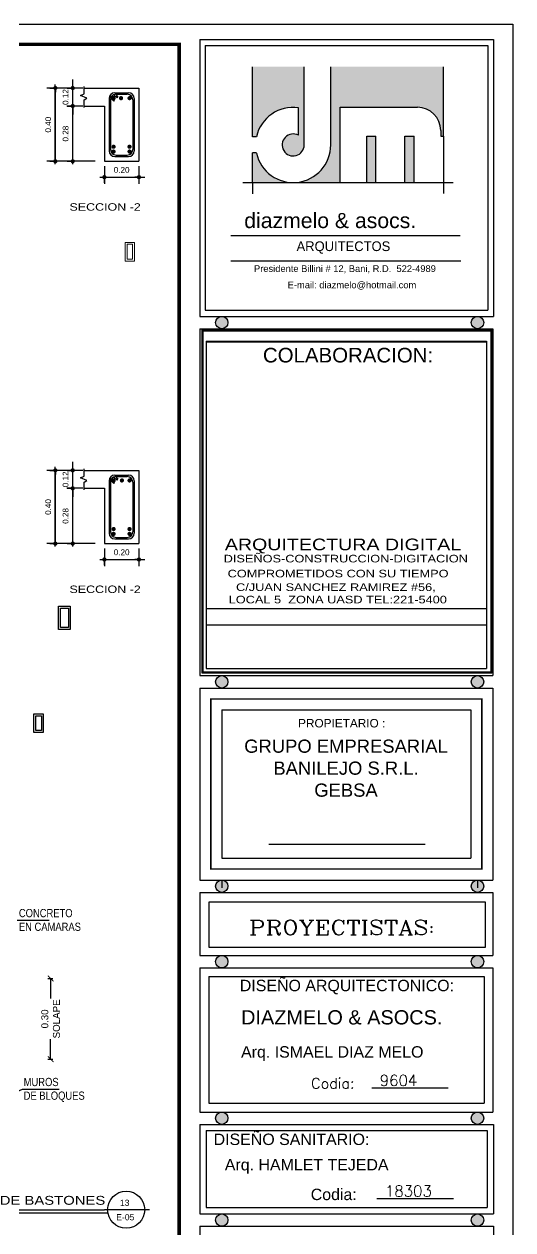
# Model space of a CAD drawing. Header units: feet. Extents: x 317 to 512, y -141 to 162.
# Drawn here: x 441.97 to 452.47, y -74.56 to -48.65 of the extents above; entities that cross this region are included whole.
import ezdxf
from ezdxf.enums import TextEntityAlignment as Align

# ---------------------------------------------------------------- set-up
doc = ezdxf.new("R2010")
doc.units = ezdxf.units.FT
doc.header["$MEASUREMENT"] = 0
for name, color, linetype in [('00-LOSA', 51, 'Continuous'), ('DIM', 10, 'Continuous'), ('Dimensiones&Letras', 7, 'Continuous'), ('HOJA', 7, 'Continuous'), ('MARCO', 1, 'Continuous'), ('MURO', 7, 'Continuous'), ('TARGETA', 3, 'Continuous'), ('TEXTO', 2, 'Continuous'), ('TEXTOS', 3, 'Continuous'), ('TEXXT', 2, 'Continuous')]:
    doc.layers.add(name, color=color, linetype=linetype)
doc.layers.add('00-muro20', color=1, linetype='Continuous', lineweight=5)
doc.styles.add('DAMIAN', font='arial.ttf', dxfattribs={"height": 0.12})
doc.styles.get("Standard").update_dxf_attribs({"font": 'arial.ttf'})
doc.styles.add('TITTEXTM', font='romanc.shx')
doc.styles.add('TXT', font='technic_.ttf')
doc.dimstyles.new('ENOC', dxfattribs={"dimtxt": 0.125, "dimasz": 0.09, "dimexe": 0.02, "dimexo": 0.12, "dimgap": 0.09, "dimtad": 1, "dimzin": 4, "dimdsep": 46, "dimtxsty": 'Standard', "dimblk": 'DOT', "dimcen": 0.108, "dimclrd": 7, "dimclre": 7, "dimclrt": 7, "dimadec": 0, "dimazin": 0, "dimtfac": 1, "dimtix": 1, "dimtofl": 0, "dimtmove": 0, "dimatfit": 1, "dimldrblk": 'DOT', "dimfxl": 1, "dimtolj": 1, "dimtzin": 0, "dimarcsym": 0})
doc.dimstyles.new('KEILY-1', dxfattribs={"dimtxt": 0.18, "dimasz": 0.12, "dimexe": 0.05, "dimexo": 0.2, "dimgap": 0.03, "dimtad": 1, "dimzin": 1, "dimdsep": 46, "dimtxsty": 'Standard', "dimblk": 'ARCHTICK', "dimcen": 2.5, "dimclrd": 256, "dimclre": 256, "dimclrt": 7, "dimadec": 0, "dimazin": 0, "dimtfac": 1, "dimtmove": 2, "dimatfit": 3, "dimfxl": 0.3, "dimfxlon": 1, "dimtolj": 1, "dimtzin": 1, "dimarcsym": 0})
doc.dimstyles.get("Standard").update_dxf_attribs({"dimtxt": 0.18, "dimasz": 0.18, "dimexe": 0.18, "dimexo": 0.0625, "dimgap": 0.09, "dimtad": 0, "dimtih": 1, "dimtoh": 1, "dimdec": 4, "dimzin": 0, "dimdsep": 46, "dimtxsty": 'Standard', "dimcen": 0.09, "dimadec": 0, "dimazin": 0, "dimtfac": 1, "dimtdec": 4, "dimtofl": 0, "dimtmove": 0, "dimatfit": 3, "dimfxl": 1, "dimtolj": 1, "dimtzin": 0, "dimarcsym": 0})

# ---------------------------------------------------------------- blocks, each defined once
blk = doc.blocks.new('A$C6FFE63EF')
at = {"layer": 'TEXTO', "ltscale": 0.05}
h = blk.add_hatch(color=256, dxfattribs=at)
h.paths.add_polyline_path([(1.319, 2.87), (1.319, 2.479, 3.622679), (1.401, 2.342), (1.401, 3.449), (0.672, 3.449), (0.672, 2.457), (0.725, 2.457, -0.391497)])
h.paths.add_polyline_path([(1.246, 1.809, -0.351969), (0.725, 2.227), (0.672, 2.227), (0.672, 1.809)])
h.paths.add_polyline_path([(1.91, 2.875), (3.008, 2.875, -0.414214), (3.336, 2.547), (3.336, 2.466), (3.377, 2.466), (3.377, 3.449), (1.779, 3.449), (1.779, 2.342, -0.414214), (1.246, 1.809), (1.91, 1.809)])
h.paths.add_polyline_path([(2.418, 2.465), (2.287, 2.465), (2.287, 1.809), (2.418, 1.809)], flags=17)
h.paths.add_polyline_path([(2.959, 2.465), (2.828, 2.465), (2.828, 1.809), (2.959, 1.809)], flags=17)
for p, q in [((0.671, 2.456), (0.671, 3.448)), ((1.401, 2.341), (1.401, 3.448)), ((1.778, 2.341), (1.778, 3.448)), ((3.377, 2.465), (3.377, 3.448)), ((1.319, 2.479), (1.319, 2.869)), ((1.909, 1.808), (1.909, 2.874)), ((1.909, 2.874), (3.008, 2.874)), ((0.725, 2.456), (0.671, 2.456)), ((2.287, 1.808), (2.287, 2.464)), ((2.287, 2.464), (2.418, 2.464)), ((2.418, 1.808), (2.418, 2.464)), ((2.828, 1.808), (2.828, 2.464)), ((2.828, 2.464), (2.959, 2.464)), ((2.959, 1.808), (2.959, 2.464)), ((3.336, 2.546), (3.336, 2.465)), ((3.336, 2.465), (3.377, 2.465)), ((3.377, 2.465), (3.377, 1.653)), ((0.671, 1.808), (0.671, 2.227)), ((0.725, 2.227), (0.671, 2.227)), ((0.534, 1.808), (3.512, 1.808)), ((0.671, 1.808), (0.671, 1.647)), ((0.362, 1.057), (3.61, 1.057)), ((0.362, 0.698), (3.622, 0.698))]:
    blk.add_line(p, q, dxfattribs=at)
for centre, radius, start, end in [((1.245, 2.341), 0.533, 82.0412, 167.5619), ((3.008, 2.546), 0.328, 0, 90), ((1.245, 2.341), 0.156, 61.7263, 0), ((1.245, 2.341), 0.533, 192.4381, 0)]:
    blk.add_arc(centre, radius, start, end, dxfattribs=at)
at = {"layer": 'TEXTO', "ltscale": 0.3, "width": 13.01141, "attachment_point": 1}
for s, insert, char_height in [('{\\fSwis721 Blk BT|b0|i0|c0|p34;diazmelo & asocs.}', (0.552, 1.378), 0.21489), ('{\\fComic Sans MS|b0|i0|c0|p66;ARQUITECTOS}', (1.293, 0.975), 0.13753), ('{\\fArial|b0|i0|c0|p34;Presidente Billini # 12, Bani, R.D.  522-4989}', (0.69, 0.636), 0.09455), ('{\\fArial|b0|i0|c0|p34;E-mail: diazmelo@hotmail.com}', (1.167, 0.405), 0.09455)]:
    blk.add_mtext(s, dxfattribs=dict(at, insert=insert, char_height=char_height))
blk = doc.blocks.new('_ArchTick')
at = {"color": 0, "linetype": 'ByBlock', "const_width": 0.15}
blk.add_lwpolyline([(-0.5, -0.5), (0.5, 0.5)], dxfattribs=at)
blk = doc.blocks.new('*D121')
at = {"layer": 'DEFPOINTS', "color": 0, "ltscale": 0.3, "transparency": 16777216}
for p in [(441.954, -69.163), (441.787, -70.896), (442.537, -70.896)]:
    blk.add_point(p, dxfattribs=at)
at = {"layer": 'DIM', "lineweight": -2, "ltscale": 0.3, "transparency": 16777216}
for p, q in [((442.477, -69.163), (442.587, -69.163)), ((442.537, -69.163), (442.537, -69.591)), ((442.537, -70.896), (442.537, -70.469)), ((442.477, -70.896), (442.587, -70.896))]:
    blk.add_line(p, q, dxfattribs=at)
at = {"layer": 'DIM', "lineweight": -2, "ltscale": 0.3, "transparency": 16777216, "xscale": 0.12, "yscale": 0.12, "zscale": 0.12}
for p, rotation in [((442.537, -69.163), 90), ((442.537, -70.896), 270)]:
    blk.add_blockref('_ArchTick', p, dxfattribs=dict(at, rotation=rotation))
at = {"layer": 'DIM', "color": 7, "ltscale": 0.3, "transparency": 16777216, "insert": (442.537, -70.03), "char_height": 0.15, "attachment_point": 5, "rotation": 90}
blk.add_mtext('\\A1;0.30\\PSOLAPE', dxfattribs=at)
blk = doc.blocks.new('_DOT')
at = {"color": 0, "linetype": 'ByBlock'}
blk.add_line((-0.5, 0), (-1, 0), dxfattribs=at)
at = {"color": 0, "linetype": 'ByBlock', "const_width": 0.5}
blk.add_lwpolyline([(-0.25, 0, 1), (0.25, 0, 1)], format="xyb", close=True, dxfattribs=at)
blk = doc.blocks.new('*D268')
at = {"layer": 'DEFPOINTS', "color": 0, "linetype": 'Continuous', "transparency": 16777216}
for p in [(443.012, -50.414), (443.012, -50.414), (443.012, -51.602)]:
    blk.add_point(p, dxfattribs=at)
at = {"layer": 'MURO', "color": 7, "linetype": 'Continuous', "lineweight": -2, "transparency": 16777216}
for p, q in [((442.892, -50.414), (442.992, -50.414)), ((443.012, -51.512), (443.012, -50.504)), ((442.892, -51.602), (442.992, -51.602))]:
    blk.add_line(p, q, dxfattribs=at)
at = {"layer": 'MURO', "color": 7, "linetype": 'Continuous', "lineweight": -2, "transparency": 16777216, "xscale": 0.09, "yscale": 0.09, "zscale": 0.09}
for p, rotation in [((443.012, -50.414), 90), ((443.012, -51.602), 270)]:
    blk.add_blockref('_DOT', p, dxfattribs=dict(at, rotation=rotation))
at = {"layer": 'MURO', "color": 7, "linetype": 'Continuous', "transparency": 16777216, "insert": (442.858, -51.008), "char_height": 0.125, "attachment_point": 5, "rotation": 90}
blk.add_mtext('\\A1;0.28', dxfattribs=at)
blk = doc.blocks.new('*D269')
at = {"layer": 'DEFPOINTS', "color": 0, "linetype": 'Continuous', "transparency": 16777216}
for p in [(442.638, -50.028), (442.638, -50.028), (442.638, -51.602)]:
    blk.add_point(p, dxfattribs=at)
at = {"layer": 'MURO', "color": 7, "linetype": 'Continuous', "lineweight": -2, "transparency": 16777216}
for p, q in [((442.518, -50.028), (442.618, -50.028)), ((442.638, -51.512), (442.638, -50.118)), ((442.518, -51.602), (442.618, -51.602))]:
    blk.add_line(p, q, dxfattribs=at)
at = {"layer": 'MURO', "color": 7, "linetype": 'Continuous', "lineweight": -2, "transparency": 16777216, "xscale": 0.09, "yscale": 0.09, "zscale": 0.09}
for p, rotation in [((442.638, -50.028), 90), ((442.638, -51.602), 270)]:
    blk.add_blockref('_DOT', p, dxfattribs=dict(at, rotation=rotation))
at = {"layer": 'MURO', "color": 7, "linetype": 'Continuous', "transparency": 16777216, "insert": (442.484, -50.815), "char_height": 0.125, "attachment_point": 5, "rotation": 90}
blk.add_mtext('\\A1;0.40', dxfattribs=at)
blk = doc.blocks.new('*D270')
at = {"layer": 'DEFPOINTS', "color": 0, "linetype": 'Continuous', "transparency": 16777216}
for p in [(443.692, -51.943), (444.435, -51.943), (444.435, -51.943)]:
    blk.add_point(p, dxfattribs=at)
at = {"layer": 'MURO', "color": 7, "linetype": 'Continuous', "lineweight": -2, "transparency": 16777216}
for p, q in [((443.692, -52.063), (443.692, -51.963)), ((443.782, -51.943), (444.345, -51.943)), ((444.435, -51.823), (444.435, -51.923))]:
    blk.add_line(p, q, dxfattribs=at)
at = {"layer": 'MURO', "color": 7, "linetype": 'Continuous', "lineweight": -2, "transparency": 16777216, "xscale": 0.09, "yscale": 0.09, "zscale": 0.09, "rotation": 180}
blk.add_blockref('_DOT', (443.692, -51.943), dxfattribs=at)
at = {"layer": 'MURO', "color": 7, "linetype": 'Continuous', "lineweight": -2, "transparency": 16777216, "xscale": 0.09, "yscale": 0.09, "zscale": 0.09}
blk.add_blockref('_DOT', (444.435, -51.943), dxfattribs=at)
at = {"layer": 'MURO', "color": 7, "linetype": 'Continuous', "transparency": 16777216, "insert": (444.063, -51.789), "char_height": 0.125, "attachment_point": 5}
blk.add_mtext('\\A1;0.20', dxfattribs=at)
blk = doc.blocks.new('*D271')
at = {"layer": 'DEFPOINTS', "color": 0, "linetype": 'Continuous', "transparency": 16777216}
for p in [(443.012, -50.028), (443.012, -50.028), (443.012, -50.414)]:
    blk.add_point(p, dxfattribs=at)
at = {"layer": 'MURO', "color": 7, "linetype": 'Continuous', "lineweight": -2, "transparency": 16777216}
for p, q in [((443.012, -49.938), (443.012, -49.848)), ((442.892, -50.028), (442.992, -50.028)), ((442.892, -50.414), (442.992, -50.414)), ((443.012, -50.504), (443.012, -50.594))]:
    blk.add_line(p, q, dxfattribs=at)
at = {"layer": 'MURO', "color": 7, "linetype": 'Continuous', "lineweight": -2, "transparency": 16777216, "xscale": 0.09, "yscale": 0.09, "zscale": 0.09}
for p, rotation in [((443.012, -50.028), 270), ((443.012, -50.414), 90)]:
    blk.add_blockref('_DOT', p, dxfattribs=dict(at, rotation=rotation))
at = {"layer": 'MURO', "color": 7, "linetype": 'Continuous', "transparency": 16777216, "insert": (442.858, -50.221), "char_height": 0.125, "attachment_point": 5, "rotation": 90}
blk.add_mtext('\\A1;0.12', dxfattribs=at)
blk = doc.blocks.new('*D356')
at = {"layer": 'DEFPOINTS', "color": 0, "linetype": 'Continuous', "transparency": 16777216}
for p in [(443.012, -58.629), (443.012, -58.629), (443.012, -59.817)]:
    blk.add_point(p, dxfattribs=at)
at = {"layer": 'MURO', "color": 7, "linetype": 'Continuous', "lineweight": -2, "transparency": 16777216}
for p, q in [((442.892, -58.629), (442.992, -58.629)), ((443.012, -59.727), (443.012, -58.719)), ((442.892, -59.817), (442.992, -59.817))]:
    blk.add_line(p, q, dxfattribs=at)
at = {"layer": 'MURO', "color": 7, "linetype": 'Continuous', "lineweight": -2, "transparency": 16777216, "xscale": 0.09, "yscale": 0.09, "zscale": 0.09}
for p, rotation in [((443.012, -58.629), 90), ((443.012, -59.817), 270)]:
    blk.add_blockref('_DOT', p, dxfattribs=dict(at, rotation=rotation))
at = {"layer": 'MURO', "color": 7, "linetype": 'Continuous', "transparency": 16777216, "insert": (442.858, -59.223), "char_height": 0.125, "attachment_point": 5, "rotation": 90}
blk.add_mtext('\\A1;0.28', dxfattribs=at)
blk = doc.blocks.new('*D357')
at = {"layer": 'DEFPOINTS', "color": 0, "linetype": 'Continuous', "transparency": 16777216}
for p in [(442.638, -58.243), (442.638, -58.243), (442.638, -59.817)]:
    blk.add_point(p, dxfattribs=at)
at = {"layer": 'MURO', "color": 7, "linetype": 'Continuous', "lineweight": -2, "transparency": 16777216}
for p, q in [((442.518, -58.243), (442.618, -58.243)), ((442.638, -59.727), (442.638, -58.333)), ((442.518, -59.817), (442.618, -59.817))]:
    blk.add_line(p, q, dxfattribs=at)
at = {"layer": 'MURO', "color": 7, "linetype": 'Continuous', "lineweight": -2, "transparency": 16777216, "xscale": 0.09, "yscale": 0.09, "zscale": 0.09}
for p, rotation in [((442.638, -58.243), 90), ((442.638, -59.817), 270)]:
    blk.add_blockref('_DOT', p, dxfattribs=dict(at, rotation=rotation))
at = {"layer": 'MURO', "color": 7, "linetype": 'Continuous', "transparency": 16777216, "insert": (442.484, -59.03), "char_height": 0.125, "attachment_point": 5, "rotation": 90}
blk.add_mtext('\\A1;0.40', dxfattribs=at)
blk = doc.blocks.new('*D358')
at = {"layer": 'DEFPOINTS', "color": 0, "linetype": 'Continuous', "transparency": 16777216}
for p in [(443.692, -60.158), (444.435, -60.158), (444.435, -60.158)]:
    blk.add_point(p, dxfattribs=at)
at = {"layer": 'MURO', "color": 7, "linetype": 'Continuous', "lineweight": -2, "transparency": 16777216}
for p, q in [((444.435, -60.038), (444.435, -60.138)), ((443.692, -60.278), (443.692, -60.178)), ((443.782, -60.158), (444.345, -60.158))]:
    blk.add_line(p, q, dxfattribs=at)
at = {"layer": 'MURO', "color": 7, "linetype": 'Continuous', "lineweight": -2, "transparency": 16777216, "xscale": 0.09, "yscale": 0.09, "zscale": 0.09, "rotation": 180}
blk.add_blockref('_DOT', (443.692, -60.158), dxfattribs=at)
at = {"layer": 'MURO', "color": 7, "linetype": 'Continuous', "lineweight": -2, "transparency": 16777216, "xscale": 0.09, "yscale": 0.09, "zscale": 0.09}
blk.add_blockref('_DOT', (444.435, -60.158), dxfattribs=at)
at = {"layer": 'MURO', "color": 7, "linetype": 'Continuous', "transparency": 16777216, "insert": (444.063, -60.004), "char_height": 0.125, "attachment_point": 5}
blk.add_mtext('\\A1;0.20', dxfattribs=at)
blk = doc.blocks.new('*D359')
at = {"layer": 'DEFPOINTS', "color": 0, "linetype": 'Continuous', "transparency": 16777216}
for p in [(443.012, -58.243), (443.012, -58.243), (443.012, -58.629)]:
    blk.add_point(p, dxfattribs=at)
at = {"layer": 'MURO', "color": 7, "linetype": 'Continuous', "lineweight": -2, "transparency": 16777216}
for p, q in [((442.892, -58.243), (442.992, -58.243)), ((443.012, -58.153), (443.012, -58.063)), ((442.892, -58.629), (442.992, -58.629)), ((443.012, -58.719), (443.012, -58.809))]:
    blk.add_line(p, q, dxfattribs=at)
at = {"layer": 'MURO', "color": 7, "linetype": 'Continuous', "lineweight": -2, "transparency": 16777216, "xscale": 0.09, "yscale": 0.09, "zscale": 0.09}
for p, rotation in [((443.012, -58.243), 270), ((443.012, -58.629), 90)]:
    blk.add_blockref('_DOT', p, dxfattribs=dict(at, rotation=rotation))
at = {"layer": 'MURO', "color": 7, "linetype": 'Continuous', "transparency": 16777216, "insert": (442.858, -58.436), "char_height": 0.125, "attachment_point": 5, "rotation": 90}
blk.add_mtext('\\A1;0.12', dxfattribs=at)

msp = doc.modelspace()

# ---------------------------------------------------------------- hatches: boundary and pattern name
at = {"layer": 'TEXTOS'}
h = msp.add_hatch(color=7, dxfattribs=at)
h.paths.add_polyline_path([(446.34795, -55.06855, 1), (446.08168, -55.06855, 1)])
h.paths.add_polyline_path([(451.84265, -55.06855, 1), (451.57638, -55.06855, 1)])
h = msp.add_hatch(color=7, dxfattribs=at)
h.paths.add_polyline_path([(446.34795, -62.78713, 1), (446.08168, -62.78713, 1)])
h.paths.add_polyline_path([(451.84265, -62.78713, 1), (451.57638, -62.78713, 1)])
h = msp.add_hatch(color=7, dxfattribs=at)
h.paths.add_polyline_path([(446.21482, -67.04554, 1), (446.21482, -67.31181, 1)])
h.paths.add_polyline_path([(451.70952, -67.04554, 1), (451.70952, -67.31181, 1)])
h = msp.add_hatch(color=7, dxfattribs=at)
h.paths.add_polyline_path([(446.21482, -68.66696, 1), (446.21482, -68.93323, 1)])
h.paths.add_polyline_path([(451.70952, -68.66696, 1), (451.70952, -68.93323, 1)])
h = msp.add_hatch(color=7, dxfattribs=at)
h.paths.add_polyline_path([(446.21482, -72.03106, 1), (446.21482, -72.29732, 1)])
h.paths.add_polyline_path([(451.70952, -72.03106, 1), (451.70952, -72.29732, 1)])
h = msp.add_hatch(color=7, dxfattribs=at)
h.paths.add_polyline_path([(446.21482, -74.21924, 1), (446.21482, -74.48551, 1)])
h.paths.add_polyline_path([(451.70952, -74.21924, 1), (451.70952, -74.48551, 1)])

# ---------------------------------------------------------------- linework, layer by layer
at = {"color": 0, "linetype": 'ByBlock', "const_width": 0.045}
for points in [[(443.88984, -50.26786, 1), (443.88984, -50.22286, 1)], [(444.04955, -50.26786, 1), (444.04955, -50.22286, 1)], [(444.23223, -50.26786, 1), (444.23223, -50.22286, 1)], [(443.88984, -51.3115, 1), (443.88984, -51.2665, 1)], [(444.23223, -51.3115, 1), (444.23223, -51.2665, 1)], [(443.88984, -51.41532, 1), (443.88984, -51.37032, 1)], [(444.23223, -51.41532, 1), (444.23223, -51.37032, 1)], [(443.88984, -58.48286, 1), (443.88984, -58.43786, 1)], [(444.06871, -58.48286, 1), (444.06871, -58.43786, 1)], [(444.23223, -58.48286, 1), (444.23223, -58.43786, 1)], [(443.88984, -59.52649, 1), (443.88984, -59.48149, 1)], [(443.88984, -59.63031, 1), (443.88984, -59.58531, 1)], [(444.23223, -59.52649, 1), (444.23223, -59.48149, 1)], [(444.23223, -59.63031, 1), (444.23223, -59.58531, 1)]]:
    msp.add_lwpolyline(points, format="xyb", close=True, dxfattribs=at)
at = {"layer": '00-LOSA'}
for points in [[(442.95946, -61.6618), (442.70946, -61.6618), (442.70946, -61.1618), (442.95946, -61.1618)], [(442.91946, -61.6218), (442.74946, -61.6218), (442.74946, -61.2018), (442.91946, -61.2018)], [(442.37752, -63.87473), (442.17752, -63.87473), (442.17752, -63.47473), (442.37752, -63.47473)], [(442.33752, -63.83473), (442.21752, -63.83473), (442.21752, -63.51473), (442.33752, -63.51473)]]:
    msp.add_lwpolyline(points, close=True, dxfattribs=at)
at = {"layer": '00-muro20'}
for points in [[(444.33799, -53.74579), (444.13799, -53.74579), (444.13799, -53.34579), (444.33799, -53.34579)], [(444.29799, -53.70579), (444.17799, -53.70579), (444.17799, -53.38579), (444.29799, -53.38579)]]:
    msp.add_lwpolyline(points, close=True, dxfattribs=at)
msp.add_lwpolyline([(444.13799, -53.46579), (444.13799, -53.74579), (444.33799, -53.74579), (444.33799, -53.46579)], dxfattribs=at)
at = {"layer": 'HOJA', "color": 17, "linetype": 'Continuous'}
for p, q in [((445.87826, -61.2125), (451.90474, -61.2125)), ((445.87826, -61.56505), (451.90474, -61.56505))]:
    msp.add_line(p, q, dxfattribs=at)
at = {"layer": 'MARCO'}
msp.add_lwpolyline([(387.97006, -48.65447), (452.47006, -48.65447), (452.47006, -90.65447), (387.97006, -90.65447)], close=True, dxfattribs=at)
at = {"layer": 'MARCO', "const_width": 0.075}
msp.add_lwpolyline([(445.29759, -49.0885), (388.40409, -49.0885), (388.40409, -90.22044), (445.29759, -90.22044)], close=True, dxfattribs=at)
at = {"layer": 'MURO', "color": 7, "linetype": 'Continuous'}
for p, q in [((442.63783, -51.66517), (442.63783, -49.95162)), ((443.01193, -51.66517), (443.01193, -49.95162)), ((443.25688, -50.15583), (443.25688, -49.99477)), ((443.2254, -50.02811), (442.45772, -50.02811)), ((443.17625, -50.18804), (443.25688, -50.15583)), ((443.31242, -50.24888), (443.17625, -50.18804)), ((443.25508, -50.28467), (443.31242, -50.24888)), ((443.79603, -50.25086), (443.79603, -51.37946)), ((443.80017, -50.21976), (443.89182, -50.31141)), ((443.81266, -50.19025), (443.91282, -50.29041)), ((443.89597, -50.17214), (443.96353, -50.2397)), ((443.91483, -50.13206), (444.21183, -50.13206)), ((443.92866, -50.16283), (443.98453, -50.2187)), ((443.94453, -50.16176), (444.18213, -50.16176)), ((443.96353, -50.2397), (443.98453, -50.2187)), ((444.33063, -50.25086), (444.33063, -51.37946)), ((443.2254, -50.41421), (442.88543, -50.41421)), ((443.25508, -50.4493), (443.25508, -50.28467)), ((443.82573, -50.28056), (443.82573, -51.34976)), ((443.89182, -50.31141), (443.91282, -50.29041)), ((444.30093, -50.28056), (444.30093, -51.34976)), ((443.91483, -51.49826), (444.21183, -51.49826)), ((443.94453, -51.46856), (444.18213, -51.46856)), ((443.49421, -51.60221), (442.45772, -51.60221)), ((443.69208, -51.70465), (443.69208, -52.08659)), ((444.43458, -51.70465), (444.43458, -52.08659)), ((443.59393, -51.94317), (444.55805, -51.94317)), ((443.2254, -58.24311), (442.45772, -58.24311)), ((442.63783, -59.88016), (442.63783, -58.16661)), ((443.01193, -59.88016), (443.01193, -58.16661)), ((443.25688, -58.37082), (443.25688, -58.20977)), ((443.17625, -58.40303), (443.25688, -58.37082)), ((443.31242, -58.46388), (443.17625, -58.40303)), ((443.25508, -58.49967), (443.31242, -58.46388)), ((443.25508, -58.6643), (443.25508, -58.49967)), ((443.79603, -58.46586), (443.79603, -59.59446)), ((443.80017, -58.43476), (443.89182, -58.5264)), ((443.81266, -58.40524), (443.91282, -58.5054)), ((443.82573, -58.49556), (443.82573, -59.56476)), ((443.89182, -58.5264), (443.91282, -58.5054)), ((443.89597, -58.38713), (443.96353, -58.45469)), ((443.91483, -58.34706), (444.21183, -58.34706)), ((443.92866, -58.37782), (443.98453, -58.43369)), ((443.94453, -58.37676), (444.18213, -58.37676)), ((443.96353, -58.45469), (443.98453, -58.43369)), ((444.30093, -58.49556), (444.30093, -59.56476)), ((444.33063, -58.46586), (444.33063, -59.59446)), ((443.2254, -58.62921), (442.88543, -58.62921)), ((443.49421, -59.81721), (442.45772, -59.81721)), ((443.91483, -59.71326), (444.21183, -59.71326)), ((443.94453, -59.68356), (444.18213, -59.68356)), ((443.69208, -59.91965), (443.69208, -60.30158)), ((444.43458, -59.91965), (444.43458, -60.30158)), ((443.59393, -60.15817), (444.55805, -60.15817))]:
    msp.add_line(p, q, dxfattribs=at)
at = {"layer": 'MURO', "color": 6, "linetype": 'Continuous'}
for p, q in [((443.25398, -50.02811), (444.43458, -50.02811)), ((444.43458, -50.02811), (444.43458, -51.60221)), ((443.25398, -50.41421), (443.69208, -50.41421)), ((443.69208, -50.41421), (443.69208, -51.60221)), ((443.69208, -51.60221), (444.43458, -51.60221)), ((443.25398, -58.24311), (444.43458, -58.24311)), ((444.43458, -58.24311), (444.43458, -59.81721)), ((443.25398, -58.62921), (443.69208, -58.62921)), ((443.69208, -58.62921), (443.69208, -59.81721)), ((443.69208, -59.81721), (444.43458, -59.81721))]:
    msp.add_line(p, q, dxfattribs=at)
at = {"layer": 'MURO', "color": 7, "linetype": 'Continuous'}
for centre, start, end in [((443.91483, -50.25086), 90, 180), ((443.94453, -50.28056), 164.824329, 180), ((443.94453, -50.28056), 90, 149.320304), ((444.18213, -50.28056), 0, 90), ((444.21183, -50.25086), 0, 90), ((443.91483, -51.37946), 180, 270), ((443.94453, -51.34976), 180, 270), ((444.18213, -51.34976), 270, 0), ((444.21183, -51.37946), 270, 360), ((443.91483, -58.46586), 90, 180), ((443.94453, -58.49556), 164.824329, 180), ((443.94453, -58.49556), 90, 149.320304), ((444.18213, -58.49556), 0, 90), ((444.21183, -58.46586), 0, 90), ((443.94453, -59.56476), 180, 270), ((444.18213, -59.56476), 270, 0), ((443.91483, -59.59446), 180, 270), ((444.21183, -59.59446), 270, 360)]:
    msp.add_arc(centre, 0.1188, start, end, dxfattribs=at)
at = {"layer": 'TARGETA', "color": 3}
for p, q in [((445.74434, -48.98638), (452.05064, -48.98638)), ((445.74434, -48.98638), (445.74434, -54.93541)), ((445.86061, -49.11747), (451.93437, -49.11747)), ((445.86061, -49.11747), (445.86061, -54.80124)), ((451.93437, -49.11747), (451.93437, -54.80124)), ((452.05064, -48.98638), (452.05064, -54.93541)), ((445.86061, -54.80124), (451.91646, -54.80124)), ((451.91646, -54.80124), (451.93437, -54.80124)), ((445.74434, -54.93541), (452.05064, -54.93541)), ((445.87826, -55.46893), (445.87826, -62.48987)), ((445.87826, -55.46893), (451.90474, -55.46893)), ((445.87826, -55.48222), (445.87826, -62.50316)), ((445.87826, -55.48222), (451.90474, -55.48222)), ((445.87826, -55.48222), (445.87826, -62.50316)), ((451.90474, -55.46893), (451.90474, -62.48987)), ((451.90474, -55.48222), (451.90474, -62.50316)), ((451.90474, -55.48222), (451.90474, -62.50316)), ((445.87826, -62.50316), (451.90474, -62.50316)), ((445.87826, -62.50316), (451.90474, -62.50316)), ((445.74434, -62.92026), (452.03866, -62.92026)), ((445.74434, -62.92026), (445.74434, -67.04554)), ((452.03866, -62.92026), (452.03866, -67.04554)), ((446.21563, -63.39155), (451.56737, -63.39155)), ((446.21563, -63.39155), (446.21563, -66.57425)), ((451.56737, -63.39155), (451.56737, -66.57425)), ((446.21563, -66.57425), (451.56737, -66.57425)), ((445.74434, -67.04554), (452.03866, -67.04554)), ((445.74434, -67.31181), (445.74434, -68.66696)), ((445.74434, -67.31181), (452.03866, -67.31181)), ((452.03866, -67.31181), (452.03866, -68.66696)), ((445.94444, -68.49682), (445.94444, -67.51191)), ((445.94444, -67.51191), (451.87595, -67.51191)), ((451.87595, -67.51191), (451.87595, -68.49682)), ((451.87595, -68.49682), (445.94444, -68.49682)), ((445.74434, -68.66696), (452.03866, -68.66696)), ((445.74434, -68.93323), (445.74434, -72.03106)), ((445.74434, -68.93323), (452.03866, -68.93323)), ((445.74434, -68.93323), (452.03866, -68.93323)), ((445.93286, -69.12175), (445.93286, -71.84254)), ((445.93286, -69.12175), (451.85014, -69.12175)), ((451.85014, -69.12175), (451.85014, -71.84254)), ((452.03866, -68.93323), (452.03866, -72.03106)), ((445.93286, -71.84254), (451.85014, -71.84254)), ((445.74434, -72.03106), (452.03866, -72.03106)), ((445.74434, -72.29732), (452.05064, -72.29732)), ((445.74434, -72.29732), (445.74434, -74.21924)), ((445.87852, -72.4315), (451.91646, -72.4315)), ((445.87852, -72.4315), (445.87852, -74.08506)), ((451.91646, -72.4315), (451.91646, -74.08506)), ((452.05064, -72.29732), (452.05064, -74.21924)), ((445.87852, -74.08506), (451.91646, -74.08506)), ((445.74434, -74.21924), (452.05064, -74.21924)), ((445.74434, -74.48551), (445.74434, -76.30625)), ((445.74434, -74.48551), (452.05064, -74.48551)), ((452.05064, -74.48551), (452.05064, -76.30625))]:
    msp.add_line(p, q, dxfattribs=at)
at = {"layer": 'TEXTOS', "color": 7}
for p, q in [((445.74434, -55.2042), (445.74434, -62.65399)), ((445.74434, -55.2042), (452.03866, -55.2042)), ((445.74434, -55.2042), (452.03866, -55.2042)), ((445.74434, -55.2042), (452.03866, -55.2042)), ((445.79534, -62.60249), (445.79534, -55.22421)), ((445.79534, -55.22421), (452.01865, -55.22421)), ((445.81535, -62.58248), (445.81535, -55.24422)), ((445.81535, -55.24422), (451.99864, -55.24422)), ((451.99864, -55.24422), (451.99864, -62.58248)), ((452.01865, -55.22421), (452.01865, -62.60249)), ((452.03866, -55.2042), (452.03866, -62.65399)), ((445.74434, -62.65399), (452.03866, -62.65399)), ((452.01865, -62.60249), (445.79534, -62.60249)), ((451.99864, -62.58248), (445.81535, -62.58248)), ((445.74434, -62.92026), (452.03866, -62.92026)), ((446.21482, -67.04554), (446.21482, -67.21353)), ((451.70952, -67.04554), (451.70952, -67.21353))]:
    msp.add_line(p, q, dxfattribs=at)
for centre in [(446.21482, -55.06855), (451.70952, -55.06855), (446.21482, -62.78713), (446.21482, -62.78713), (451.70952, -62.78713), (451.70952, -62.78713), (446.21482, -67.17868), (451.70952, -67.17868), (446.21482, -68.80009), (451.70952, -68.80009), (446.21482, -72.16419), (451.70952, -72.16419), (446.21482, -74.35237), (451.70952, -74.35237)]:
    msp.add_circle(centre, 0.13313, dxfattribs=at)
at = {"layer": 'TEXXT'}
for p, q in [((447.22786, -66.2769), (450.58251, -66.2769)), ((449.43786, -71.51426), (451.07938, -71.51426)), ((449.54981, -73.89149), (451.19132, -73.89149))]:
    msp.add_line(p, q, dxfattribs=at)
at = {"layer": 'TEXXT', "color": 4}
for p in [(438.00162, -74.12986), (444.65825, -74.12986)]:
    msp.add_line(p, (443.69649, -74.12986), dxfattribs=at)
at = {"layer": 'TEXXT', "color": 3}
msp.add_line((438.00162, -74.19824), (443.77403, -74.19824), dxfattribs=at)
at = {"layer": 'TEXXT', "const_width": 0.03142}
msp.add_lwpolyline([(445.97999, -63.15591), (451.80301, -63.15591), (451.80301, -66.8099), (445.97999, -66.8099), (445.97999, -63.15591)], dxfattribs=at)
at = {"layer": 'TEXXT', "color": 4}
msp.add_circle((444.16025, -74.12986), 0.39809, dxfattribs=at)

# ---------------------------------------------------------------- block references
at = {"xscale": 1.516622773005782, "yscale": 1.516622773005782, "zscale": 1.516622773005782}
msp.add_blockref('A$C6FFE63EF', (445.86061, -54.80124), dxfattribs=at)

# ---------------------------------------------------------------- texts
at = {"layer": 'Dimensiones&Letras', "char_height": 0.176054, "attachment_point": 4, "style": 'TXT'}
for s, insert in [('CONCRETO\\PEN CAMARAS', (441.85483, -67.90428)), ('MUROS \\PDE BLOQUES', (441.95795, -71.55677))]:
    msp.add_mtext(s, dxfattribs=dict(at, insert=insert))
at = {"layer": 'TEXTOS', "color": 7, "style": 'DAMIAN', "width": 1.2}
for s, height, p in [('SECCION -2 ', 0.1596672, (442.94177, -52.66309)), ('SECCION -2 ', 0.1596672, (442.94177, -60.87808)), ('DE BASTONES', 0.1902392, (441.44309, -74.02372))]:
    msp.add_text(s, height=height, dxfattribs=at).set_placement(p)
at = {"layer": 'TEXTOS', "color": 7, "width": 1.2}
for s, height, style, p in [('ARQUITECTURA DIGITAL', 0.2513567, 'DAMIAN', (446.28017, -59.70941)), ('DISEÑOS-CONSTRUCCION-DIGITACION', 0.1633819, 'DAMIAN', (446.25498, -60.05797)), ('COMPROMETIDOS CON SU TIEMPO', 0.1633819, 'DAMIAN', (446.34064, -60.37918)), ('C/JUAN SANCHEZ RAMIREZ #56,  ', 0.1633819, 'DAMIAN', (446.52094, -60.67135)), ('LOCAL 5  ZONA UASD TEL:221-5400', 0.1633819, 'DAMIAN', (446.3635, -60.93801)), ('PROYECTISTAS:', 0.3151118, 'TITTEXTM', (446.79779, -67.90652))]:
    msp.add_text(s, height=height, dxfattribs=dict(at, style=style)).set_placement(p, align=Align.TOP_LEFT)
at = {"layer": 'TEXTOS', "color": 7}
for s, height, style, p in [('9604', 0.23548, 'TITTEXTM', (449.6083, -71.23425)), ('  Codia:', 0.226759, 'TITTEXTM', (447.82405, -71.30145)), ('  Codia:', 0.245073, 'DAMIAN', (447.93599, -73.67868)), ('18303', 0.23548, 'TITTEXTM', (449.72024, -73.61148))]:
    msp.add_text(s, height=height, dxfattribs=dict(at, style=style)).set_placement(p, align=Align.TOP_LEFT)
at = {"layer": 'TEXTOS', "color": 7, "style": 'DAMIAN'}
for s, insert, char_height, width, attachment_point in [('COLABORACION:', (447.09898, -55.61066), 0.3141959, 5.8070369, 1), ('PROPIETARIO :', (447.85447, -63.58536), 0.1815801, 4.1949542, 1), ('GRUPO EMPRESARIAL\\PBANILEJO S.R.L.\\PGEBSA', (448.88383, -64.02827), 0.2832023, 6.5426812, 2), ('DISEÑO ARQUITECTONICO:', (446.60229, -69.18995), 0.2450728, 8.710453, 1), ('DIAZMELO & ASOCS.', (446.62911, -69.84306), 0.306341, 10.8790331, 1), ('Arq. ISMAEL DIAZ MELO', (446.62911, -70.61683), 0.2450728, 8.7032265, 1), ('DISEÑO SANITARIO:', (446.03937, -72.49473), 0.2450728, 8.710453, 1), ('Arq. HAMLET TEJEDA', (446.27973, -73.04018), 0.2450728, 8.7032265, 1)]:
    msp.add_mtext(s, dxfattribs=dict(at, insert=insert, char_height=char_height, width=width, attachment_point=attachment_point))
at = {"layer": 'TEXXT', "style": 'DAMIAN'}
for s, p in [('13', (444.12777, -74.04773)), ('E-05', (444.14148, -74.35804))]:
    msp.add_text(s, height=0.132488, dxfattribs=at).set_placement(p, align=Align.CENTER)

# ---------------------------------------------------------------- dimensions: what is measured, and where the dimension line sits
at = {"layer": 'DIM', "ltscale": 0.3}
dim = msp.add_linear_dim(base=(442.53735, -70.89618), p1=(441.95371, -69.16316), p2=(441.78715, -70.89618), angle=90, text='0.30\\PSOLAPE', dimstyle='KEILY-1', override={"dimtxt": 0.15, "dimfxl": 0.06}, dxfattribs=at)
dim.commit()
dim.dimension.update_dxf_attribs({"geometry": '*D121', "text_midpoint": (442.53735, -70.02967), "dimtype": 160})
at = {"layer": 'MURO', "color": 7, "linetype": 'Continuous'}
for base, p1, p2, text, picture, middle in [((442.63783, -50.02811), (442.63783, -51.60221), (442.63783, -50.02811), '0.40', '*D269', (442.48401, -50.81516)), ((443.01193, -50.41421), (443.01193, -51.60221), (443.01193, -50.41421), '0.28', '*D268', (442.85811, -51.00821)), ((442.63783, -58.24311), (442.63783, -59.81721), (442.63783, -58.24311), '0.40', '*D357', (442.48401, -59.03016)), ((443.01193, -58.62921), (443.01193, -59.81721), (443.01193, -58.62921), '0.28', '*D356', (442.85811, -59.22321))]:
    dim = msp.add_linear_dim(base=base, p1=p1, p2=p2, angle=90, text=text, dimstyle='ENOC', dxfattribs=at)
    dim.commit()
    dim.dimension.update_dxf_attribs({"geometry": picture, "text_midpoint": middle})
for base, p1, p2, picture, middle in [((443.01193, -50.02811), (443.01193, -50.41421), (443.01193, -50.02811), '*D271', (442.85811, -50.22116)), ((443.01193, -58.24311), (443.01193, -58.62921), (443.01193, -58.24311), '*D359', (442.85811, -58.43616))]:
    dim = msp.add_linear_dim(base=base, p1=p1, p2=p2, angle=90, text='0.12', dimstyle='ENOC', override={"dimtmove": 1, "dimatfit": 3}, dxfattribs=at)
    dim.commit()
    dim.dimension.update_dxf_attribs({"geometry": picture, "text_midpoint": middle})
for base, p1, p2, picture, middle in [((444.43458, -51.94317), (443.69208, -51.94317), (444.43458, -51.94317), '*D270', (444.06333, -51.78935)), ((444.43458, -60.15817), (443.69208, -60.15817), (444.43458, -60.15817), '*D358', (444.06333, -60.00434))]:
    dim = msp.add_linear_dim(base=base, p1=p1, p2=p2, text='0.20', dimstyle='ENOC', dxfattribs=at)
    dim.commit()
    dim.dimension.update_dxf_attribs({"geometry": picture, "text_midpoint": middle})

# ---------------------------------------------------------------- leaders
at = {"layer": 'Dimensiones&Letras'}
for points in [[(440.90698, -68.16198), (441.72129, -67.90854), (442.50525, -67.90854)], [(441.31275, -71.81464), (441.93565, -71.53963), (442.71961, -71.53963)]]:
    msp.add_leader(points, dimstyle='Standard', override={"dimasz": 0.05, "dimtxsty": 'TXT'}, dxfattribs=at)

doc.saveas('drawing.dxf')
